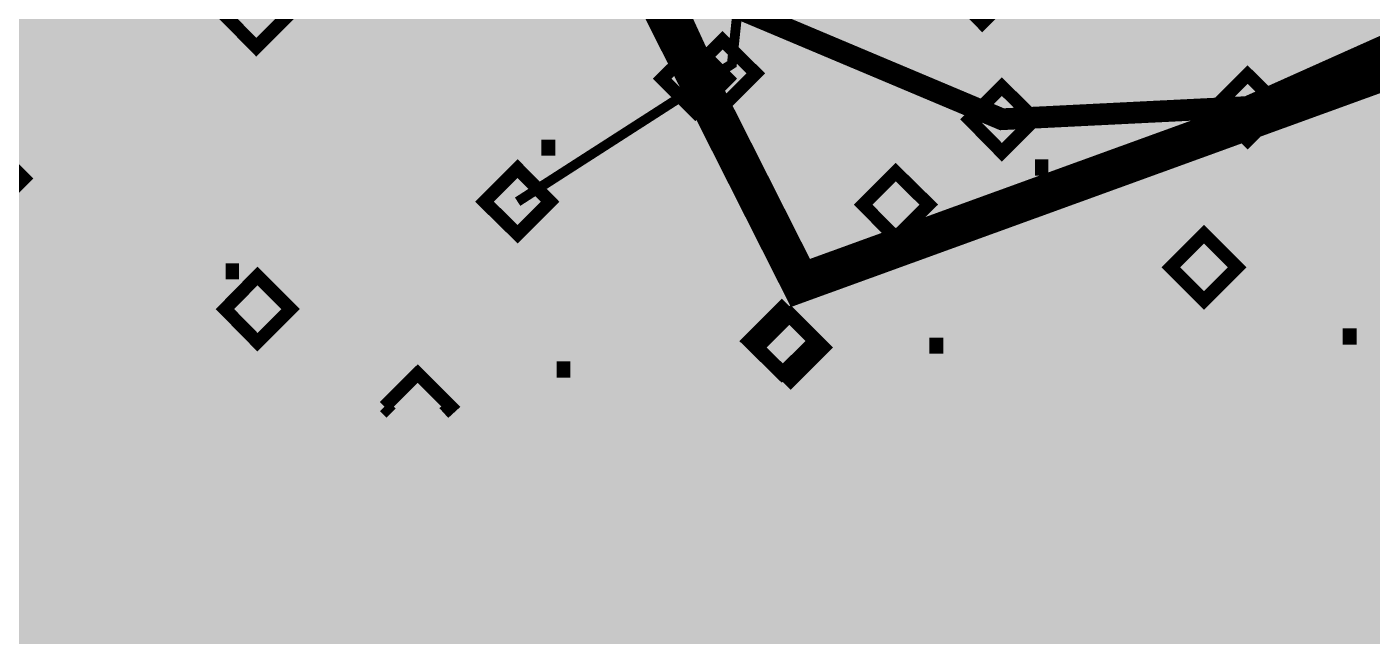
# Model space of a CAD drawing. Header units: millimetres. Extents: x 92 to 588, y 96 to 434.
# Drawn here: x 434.44 to 475.3, y 223.9 to 242.65 of the extents above; entities that cross this region are included whole.
import ezdxf

# ---------------------------------------------------------------- set-up
doc = ezdxf.new("R2010")
doc.units = ezdxf.units.MM
doc.layers.add('H', color=7, linetype='Continuous')
doc.layers.add('P', color=7, linetype='Continuous')

msp = doc.modelspace()

# ---------------------------------------------------------------- hatches: boundary and pattern name
at = {"layer": 'H', "linetype": 'Continuous'}
for points in [[(291.162, 223.903), (291.162, 433.788), (588.166, 433.788), (588.166, 223.903), (291.162, 223.903)], [(441.41, 242.035), (440.422, 243.041), (441.41, 244.046), (442.415, 243.041), (441.41, 242.035)], [(454.745, 240.078), (453.74, 241.083), (454.745, 242.071), (455.733, 241.083), (454.745, 240.078)], [(455.574, 240.236), (454.569, 241.242), (455.574, 242.247), (456.58, 241.242), (455.574, 240.236)], [(446.173, 238.737), (447.354, 241.012), (446.031, 241.012), (446.031, 241.312), (447.672, 241.312), (447.672, 240.924), (446.543, 238.737), (446.173, 238.737)], [(448.765, 238.666), (448.677, 238.666), (448.501, 238.702), (448.413, 238.719), (448.342, 238.755), (448.201, 238.843), (448.148, 238.896), (448.095, 238.949), (448.007, 239.072), (447.989, 239.143), (447.954, 239.213), (447.936, 239.372), (447.936, 239.443), (447.936, 239.548), (447.989, 239.742), (448.042, 239.831), (448.095, 239.919), (448.272, 240.06), (448.36, 240.113), (448.501, 239.972), (448.395, 239.848), (448.36, 239.795), (448.325, 239.707), (448.289, 239.548), (448.272, 239.46), (448.289, 239.354), (448.36, 239.16), (448.413, 239.09), (448.501, 239.019), (448.677, 238.931), (448.765, 238.931), (448.871, 238.931), (449.048, 239.002), (449.118, 239.054), (449.189, 239.125), (449.259, 239.301), (449.259, 239.425), (449.259, 239.495), (449.224, 239.619), (449.189, 239.672), (449.154, 239.725), (449.03, 239.813), (448.96, 239.866), (448.889, 239.901), (448.801, 239.936), (448.695, 239.972), (448.571, 240.025), (448.501, 239.972), (448.36, 240.113), (448.272, 240.183), (448.13, 240.289), (448.078, 240.36), (448.042, 240.43), (447.989, 240.589), (447.989, 240.695), (447.989, 240.765), (448.025, 240.889), (448.078, 241.012), (448.166, 241.136), (448.219, 241.171), (448.272, 241.224), (448.395, 241.295), (448.536, 241.348), (448.695, 241.365), (448.854, 241.365), (449.012, 241.348), (449.154, 241.295), (449.277, 241.224), (449.33, 241.189), (449.383, 241.136), (449.471, 241.03), (449.524, 240.924), (449.542, 240.783), (449.542, 240.712), (449.542, 240.624), (449.489, 240.448), (449.453, 240.377), (449.383, 240.289), (449.242, 240.148), (449.154, 240.113), (449.012, 240.254), (449.118, 240.377), (449.154, 240.43), (449.171, 240.501), (449.206, 240.642), (449.206, 240.712), (449.206, 240.801), (449.136, 240.942), (449.083, 240.995), (449.065, 241.03), (448.995, 241.065), (448.871, 241.118), (448.765, 241.118), (448.677, 241.118), (448.519, 241.065), (448.466, 241.012), (448.43, 240.995), (448.377, 240.924), (448.342, 240.818), (448.342, 240.73), (448.342, 240.677), (448.377, 240.554), (448.395, 240.518), (448.43, 240.466), (448.519, 240.395), (448.589, 240.36), (448.642, 240.324), (448.748, 240.272), (448.854, 240.219), (448.942, 240.201), (449.012, 240.254), (449.154, 240.113), (449.259, 240.042), (449.436, 239.919), (449.489, 239.831), (449.542, 239.76), (449.612, 239.566), (449.612, 239.443), (449.612, 239.372), (449.577, 239.213), (449.524, 239.072), (449.436, 238.949), (449.365, 238.896), (449.312, 238.843), (449.171, 238.755), (449.03, 238.702), (448.854, 238.666), (448.765, 238.666)], [(452.064, 238.737), (452.064, 239.619), (452.064, 239.901), (452.064, 240.907), (451.182, 239.901), (452.064, 239.901), (452.064, 239.619), (450.917, 239.619), (450.917, 239.989), (452.064, 241.312), (452.399, 241.312), (452.399, 239.901), (452.699, 239.901), (452.699, 239.619), (452.399, 239.619), (452.399, 238.737), (452.064, 238.737)], [(452.981, 238.737), (452.981, 239.09), (453.158, 239.248), (453.299, 239.407), (453.457, 239.548), (453.599, 239.707), (453.74, 239.866), (453.951, 240.13), (454.004, 240.236), (454.057, 240.324), (454.11, 240.536), (454.11, 240.642), (454.11, 240.748), (454.075, 240.836), (454.057, 240.871), (454.022, 240.942), (453.987, 240.959), (453.916, 241.012), (453.845, 241.048), (453.757, 241.065), (453.669, 241.065), (453.581, 241.065), (453.493, 241.048), (453.387, 241.012), (453.299, 240.977), (453.228, 240.959), (453.158, 240.907), (453.105, 240.871), (453.052, 240.836), (453.034, 241.206), (453.158, 241.259), (453.334, 241.312), (453.422, 241.348), (453.616, 241.365), (453.704, 241.365), (453.793, 241.365), (453.951, 241.348), (454.092, 241.295), (454.216, 241.224), (454.269, 241.171), (454.322, 241.118), (454.392, 241.012), (454.445, 240.889), (454.463, 240.73), (454.463, 240.66), (454.463, 240.501), (454.428, 240.377), (454.392, 240.254), (454.339, 240.13), (454.269, 240.025), (454.181, 239.919), (454.092, 239.813), (453.987, 239.689), (453.828, 239.513), (453.634, 239.337), (453.44, 239.143), (453.299, 239.019), (454.569, 239.019), (454.569, 238.737), (452.981, 238.737)], [(471.52, 239.213), (470.532, 240.219), (471.52, 241.206), (472.525, 240.219), (471.52, 239.213)], [(461.166, 238.137), (462.347, 240.413), (461.007, 240.413), (461.007, 240.712), (462.647, 240.712), (462.647, 240.324), (461.536, 238.137), (461.166, 238.137)], [(463.106, 238.137), (464.288, 240.413), (462.947, 240.413), (462.947, 240.712), (464.588, 240.712), (464.588, 240.324), (463.476, 238.137), (463.106, 238.137)], [(464.058, 238.843), (463.071, 239.848), (464.058, 240.836), (465.064, 239.848), (464.058, 238.843)], [(466.457, 238.084), (466.387, 238.084), (466.316, 238.084), (466.246, 238.102), (466.175, 238.12), (466.175, 238.455), (466.228, 238.437), (466.316, 238.402), (466.404, 238.384), (466.51, 238.384), (466.598, 238.384), (466.74, 238.419), (466.881, 238.472), (466.986, 238.561), (467.039, 238.613), (467.092, 238.666), (467.163, 238.807), (467.216, 238.966), (467.251, 239.143), (467.269, 239.248), (467.163, 239.443), (467.269, 239.495), (467.269, 239.566), (467.269, 239.601), (467.269, 239.654), (467.269, 239.778), (467.251, 240.007), (467.216, 240.095), (467.198, 240.166), (467.128, 240.289), (467.092, 240.342), (467.057, 240.377), (466.969, 240.448), (466.934, 240.466), (466.845, 240.483), (466.757, 240.483), (466.651, 240.483), (466.528, 240.43), (466.457, 240.377), (466.422, 240.342), (466.387, 240.289), (466.351, 240.201), (466.299, 240.025), (466.299, 239.901), (466.299, 239.813), (466.316, 239.672), (466.334, 239.619), (466.369, 239.566), (466.422, 239.478), (466.475, 239.443), (466.51, 239.425), (466.581, 239.39), (466.616, 239.372), (466.704, 239.354), (466.792, 239.354), (466.916, 239.354), (467.039, 239.39), (467.163, 239.443), (467.269, 239.248), (467.128, 239.16), (467.004, 239.107), (466.934, 239.09), (466.792, 239.072), (466.722, 239.072), (466.581, 239.072), (466.457, 239.107), (466.404, 239.125), (466.281, 239.178), (466.228, 239.213), (466.157, 239.284), (466.052, 239.407), (466.016, 239.495), (465.981, 239.566), (465.946, 239.76), (465.946, 239.883), (465.946, 239.972), (465.981, 240.166), (466.016, 240.236), (466.052, 240.324), (466.14, 240.466), (466.193, 240.536), (466.246, 240.589), (466.369, 240.677), (466.457, 240.712), (466.528, 240.73), (466.687, 240.765), (466.757, 240.765), (466.845, 240.765), (467.022, 240.748), (467.092, 240.712), (467.163, 240.677), (467.286, 240.589), (467.339, 240.536), (467.41, 240.466), (467.516, 240.272), (467.551, 240.166), (467.586, 240.042), (467.621, 239.76), (467.621, 239.584), (467.621, 239.425), (467.586, 239.125), (467.551, 238.966), (467.516, 238.843), (467.41, 238.596), (467.339, 238.49), (467.251, 238.402), (467.075, 238.243), (466.969, 238.19), (466.863, 238.137), (466.616, 238.084), (466.457, 238.084)], [(468.98, 238.137), (468.98, 239.019), (468.98, 239.301), (468.98, 240.307), (468.115, 239.301), (468.98, 239.301), (468.98, 239.019), (467.851, 239.019), (467.851, 239.39), (468.997, 240.712), (469.315, 240.712), (469.315, 239.301), (469.632, 239.301), (469.632, 239.019), (469.315, 239.019), (469.315, 238.137), (468.98, 238.137)], [(471.855, 237.855), (473.037, 240.148), (471.696, 240.148), (471.696, 240.448), (473.336, 240.448), (473.336, 240.06), (472.225, 237.855), (471.855, 237.855)], [(474.483, 237.802), (474.395, 237.82), (474.236, 237.837), (474.165, 237.873), (474.095, 237.908), (473.954, 237.996), (473.901, 238.049), (473.848, 238.12), (473.742, 238.314), (473.689, 238.419), (473.654, 238.543), (473.619, 238.825), (473.619, 239.002), (473.619, 239.16), (473.654, 239.46), (473.689, 239.601), (473.725, 239.742), (473.83, 239.972), (473.901, 240.078), (473.971, 240.166), (474.165, 240.324), (474.271, 240.377), (474.377, 240.43), (474.642, 240.483), (474.783, 240.501), (474.871, 240.501), (474.942, 240.483), (475.012, 240.483), (475.065, 240.466), (475.065, 240.13), (475.012, 240.148), (474.924, 240.183), (474.836, 240.201), (474.73, 240.201), (474.659, 240.201), (474.501, 240.166), (474.377, 240.113), (474.271, 240.025), (474.218, 239.972), (474.165, 239.919), (474.077, 239.795), (474.024, 239.619), (473.989, 239.443), (473.971, 239.337), (474.095, 239.143), (473.971, 239.09), (473.971, 239.054), (473.971, 239.019), (473.971, 238.79), (474.007, 238.578), (474.024, 238.49), (474.042, 238.419), (474.113, 238.278), (474.148, 238.243), (474.236, 238.173), (474.307, 238.12), (474.395, 238.102), (474.483, 238.084), (474.571, 238.102), (474.712, 238.155), (474.783, 238.208), (474.853, 238.278), (474.889, 238.367), (474.942, 238.543), (474.942, 238.684), (474.942, 238.772), (474.924, 238.896), (474.906, 238.949), (474.889, 239.002), (474.818, 239.107), (474.765, 239.143), (474.73, 239.16), (474.659, 239.196), (474.606, 239.213), (474.536, 239.231), (474.43, 239.231), (474.324, 239.231), (474.201, 239.196), (474.095, 239.143), (473.971, 239.337), (474.095, 239.407), (474.236, 239.46), (474.289, 239.495), (474.43, 239.513), (474.518, 239.513), (474.659, 239.513), (474.783, 239.478), (474.836, 239.46), (474.959, 239.407), (475.012, 239.354), (475.083, 239.301), (475.189, 239.16), (475.224, 239.09), (475.259, 239.002), (475.294, 238.807), (475.294, 238.702), (475.294, 238.596), (475.259, 238.419), (475.224, 238.331), (475.189, 238.243), (475.1, 238.12), (475.047, 238.049), (474.995, 237.996), (474.871, 237.908), (474.8, 237.873), (474.712, 237.837), (474.554, 237.82), (474.483, 237.802)], [(450.071, 238.737), (450.071, 239.231), (450.494, 239.231), (450.494, 238.737), (450.071, 238.737)], [(465.064, 238.137), (465.064, 238.631), (465.47, 238.631), (465.47, 238.137), (465.064, 238.137)], [(449.348, 236.356), (448.342, 237.343), (449.348, 238.349), (450.335, 237.343), (449.348, 236.356)], [(460.83, 236.25), (459.843, 237.255), (460.83, 238.243), (461.836, 237.255), (460.83, 236.25)], [(437.124, 234.909), (436.947, 234.945), (436.859, 234.962), (436.789, 234.998), (436.648, 235.086), (436.595, 235.139), (436.542, 235.192), (436.454, 235.315), (436.436, 235.386), (436.401, 235.456), (436.383, 235.597), (436.365, 235.685), (436.383, 235.791), (436.436, 235.985), (436.489, 236.073), (436.542, 236.162), (436.7, 236.303), (436.806, 236.356), (436.947, 236.215), (436.842, 236.091), (436.806, 236.021), (436.771, 235.95), (436.718, 235.791), (436.718, 235.703), (436.736, 235.597), (436.806, 235.403), (436.859, 235.315), (436.93, 235.262), (437.106, 235.174), (437.212, 235.174), (437.318, 235.174), (437.494, 235.244), (437.565, 235.297), (437.635, 235.368), (437.688, 235.544), (437.706, 235.65), (437.706, 235.738), (437.671, 235.862), (437.635, 235.915), (437.6, 235.95), (437.477, 236.056), (437.388, 236.109), (437.335, 236.144), (437.247, 236.179), (437.141, 236.215), (437.018, 236.268), (436.947, 236.215), (436.806, 236.356), (436.718, 236.426), (436.577, 236.532), (436.524, 236.603), (436.489, 236.673), (436.436, 236.832), (436.436, 236.938), (436.436, 237.008), (436.471, 237.132), (436.524, 237.255), (436.595, 237.379), (436.648, 237.414), (436.718, 237.467), (436.842, 237.537), (436.983, 237.59), (437.124, 237.608), (437.212, 237.608), (437.3, 237.608), (437.459, 237.59), (437.6, 237.537), (437.724, 237.467), (437.776, 237.432), (437.829, 237.379), (437.918, 237.273), (437.97, 237.167), (437.988, 237.026), (437.988, 236.955), (437.988, 236.867), (437.935, 236.691), (437.882, 236.62), (437.829, 236.532), (437.688, 236.391), (437.6, 236.356), (437.459, 236.497), (437.565, 236.62), (437.6, 236.673), (437.618, 236.744), (437.653, 236.867), (437.653, 236.955), (437.653, 237.044), (437.582, 237.185), (437.53, 237.238), (437.512, 237.273), (437.441, 237.308), (437.318, 237.361), (437.212, 237.361), (437.124, 237.361), (436.965, 237.308), (436.895, 237.255), (436.877, 237.22), (436.824, 237.167), (436.789, 237.061), (436.789, 236.973), (436.789, 236.903), (436.824, 236.797), (436.842, 236.761), (436.877, 236.708), (436.965, 236.638), (437.036, 236.603), (437.089, 236.567), (437.194, 236.514), (437.3, 236.462), (437.388, 236.426), (437.459, 236.497), (437.6, 236.356), (437.706, 236.285), (437.882, 236.162), (437.935, 236.073), (437.988, 236.003), (438.059, 235.809), (438.059, 235.685), (438.059, 235.615), (438.023, 235.456), (437.97, 235.315), (437.865, 235.192), (437.812, 235.139), (437.759, 235.086), (437.618, 234.998), (437.477, 234.945), (437.3, 234.909), (437.124, 234.909)], [(439.152, 234.909), (439.064, 234.927), (438.87, 234.962), (438.711, 235.05), (438.588, 235.174), (438.535, 235.244), (438.482, 235.333), (438.411, 235.544), (438.359, 235.791), (438.341, 236.091), (438.341, 236.268), (438.341, 236.426), (438.359, 236.726), (438.411, 236.991), (438.482, 237.202), (438.535, 237.291), (438.588, 237.361), (438.711, 237.485), (438.87, 237.555), (439.064, 237.608), (439.152, 237.608), (439.152, 237.326), (439.099, 237.326), (438.976, 237.291), (438.923, 237.255), (438.888, 237.22), (438.8, 237.114), (438.782, 237.044), (438.747, 236.973), (438.711, 236.814), (438.711, 236.708), (438.694, 236.497), (438.694, 236.268), (438.694, 236.003), (438.711, 235.809), (438.711, 235.721), (438.747, 235.562), (438.782, 235.474), (438.8, 235.421), (438.87, 235.315), (438.923, 235.28), (438.976, 235.244), (439.082, 235.209), (439.152, 235.209), (439.223, 235.209), (439.346, 235.244), (439.399, 235.28), (439.435, 235.315), (439.523, 235.403), (439.54, 235.474), (439.558, 235.544), (439.593, 235.703), (439.611, 235.809), (439.629, 236.003), (439.629, 236.268), (439.629, 236.514), (439.611, 236.726), (439.593, 236.814), (439.558, 236.991), (439.54, 237.044), (439.505, 237.114), (439.435, 237.22), (439.399, 237.255), (439.346, 237.291), (439.223, 237.326), (439.152, 237.326), (439.152, 237.608), (439.258, 237.608), (439.452, 237.555), (439.611, 237.485), (439.734, 237.361), (439.787, 237.273), (439.84, 237.185), (439.911, 236.973), (439.964, 236.726), (439.981, 236.426), (439.981, 236.268), (439.981, 236.091), (439.964, 235.791), (439.911, 235.544), (439.84, 235.333), (439.787, 235.244), (439.734, 235.156), (439.611, 235.05), (439.452, 234.962), (439.258, 234.927), (439.152, 234.909)], [(442.239, 234.909), (442.151, 234.927), (441.992, 234.945), (441.922, 234.98), (441.851, 235.015), (441.728, 235.103), (441.675, 235.156), (441.604, 235.227), (441.498, 235.421), (441.463, 235.527), (441.428, 235.65), (441.392, 235.932), (441.392, 236.109), (441.392, 236.268), (441.428, 236.567), (441.445, 236.708), (441.498, 236.85), (441.604, 237.079), (441.675, 237.185), (441.745, 237.291), (441.922, 237.432), (442.027, 237.502), (442.151, 237.537), (442.398, 237.59), (442.539, 237.608), (442.627, 237.608), (442.698, 237.59), (442.768, 237.59), (442.839, 237.573), (442.839, 237.238), (442.768, 237.255), (442.68, 237.291), (442.592, 237.308), (442.504, 237.308), (442.415, 237.308), (442.274, 237.273), (442.133, 237.22), (442.027, 237.132), (441.975, 237.079), (441.922, 237.026), (441.851, 236.903), (441.798, 236.726), (441.745, 236.55), (441.745, 236.444), (441.851, 236.25), (441.745, 236.197), (441.745, 236.162), (441.728, 236.126), (441.728, 235.897), (441.763, 235.685), (441.78, 235.597), (441.816, 235.527), (441.886, 235.386), (441.922, 235.35), (441.992, 235.28), (442.063, 235.227), (442.151, 235.209), (442.239, 235.192), (442.345, 235.209), (442.468, 235.262), (442.539, 235.315), (442.574, 235.35), (442.61, 235.386), (442.662, 235.474), (442.698, 235.65), (442.715, 235.791), (442.715, 235.879), (442.68, 236.003), (442.662, 236.056), (442.645, 236.109), (442.574, 236.215), (442.539, 236.25), (442.504, 236.268), (442.415, 236.303), (442.38, 236.32), (442.292, 236.338), (442.204, 236.338), (442.08, 236.338), (441.975, 236.303), (441.851, 236.25), (441.745, 236.444), (441.869, 236.514), (441.992, 236.567), (442.063, 236.603), (442.204, 236.62), (442.274, 236.62), (442.415, 236.62), (442.539, 236.585), (442.592, 236.567), (442.715, 236.514), (442.786, 236.462), (442.856, 236.409), (442.962, 236.285), (442.998, 236.197), (443.015, 236.109), (443.05, 235.915), (443.068, 235.809), (443.05, 235.703), (443.033, 235.527), (442.998, 235.438), (442.962, 235.368), (442.874, 235.227), (442.821, 235.156), (442.751, 235.103), (442.627, 235.015), (442.557, 234.98), (442.486, 234.945), (442.327, 234.927), (442.239, 234.909)], [(470.197, 234.345), (469.191, 235.35), (470.197, 236.356), (471.202, 235.35), (470.197, 234.345)], [(440.475, 234.98), (440.475, 235.474), (440.881, 235.474), (440.881, 234.98), (440.475, 234.98)], [(460.46, 232.669), (460.284, 232.704), (460.195, 232.722), (460.125, 232.757), (459.984, 232.846), (459.931, 232.881), (459.878, 232.951), (459.79, 233.075), (459.772, 233.145), (459.737, 233.216), (459.719, 233.357), (459.719, 233.445), (459.719, 233.551), (459.772, 233.745), (459.825, 233.833), (459.878, 233.904), (460.054, 234.045), (460.143, 234.098), (460.284, 233.974), (460.178, 233.851), (460.143, 233.78), (460.107, 233.71), (460.072, 233.551), (460.054, 233.463), (460.072, 233.357), (460.143, 233.163), (460.195, 233.075), (460.284, 233.004), (460.46, 232.934), (460.548, 232.934), (460.654, 232.934), (460.83, 233.004), (460.901, 233.057), (460.972, 233.128), (461.042, 233.304), (461.042, 233.41), (461.042, 233.498), (461.007, 233.622), (460.972, 233.675), (460.936, 233.71), (460.813, 233.816), (460.742, 233.851), (460.672, 233.886), (460.584, 233.922), (460.478, 233.974), (460.354, 234.027), (460.284, 233.974), (460.143, 234.098), (460.054, 234.168), (459.913, 234.292), (459.86, 234.362), (459.825, 234.433), (459.772, 234.592), (459.772, 234.698), (459.772, 234.768), (459.807, 234.892), (459.86, 235.015), (459.949, 235.121), (460.001, 235.174), (460.054, 235.227), (460.178, 235.297), (460.319, 235.35), (460.478, 235.368), (460.636, 235.368), (460.795, 235.35), (460.936, 235.297), (461.06, 235.227), (461.113, 235.192), (461.166, 235.139), (461.254, 235.033), (461.307, 234.909), (461.324, 234.786), (461.324, 234.715), (461.324, 234.627), (461.271, 234.451), (461.236, 234.362), (461.183, 234.292), (461.025, 234.151), (460.936, 234.098), (460.795, 234.239), (460.901, 234.362), (460.936, 234.433), (460.954, 234.486), (460.989, 234.627), (460.989, 234.715), (460.989, 234.786), (460.936, 234.945), (460.866, 234.998), (460.848, 235.033), (460.778, 235.068), (460.654, 235.103), (460.548, 235.121), (460.46, 235.103), (460.301, 235.05), (460.248, 235.015), (460.213, 234.98), (460.16, 234.927), (460.125, 234.821), (460.125, 234.733), (460.125, 234.662), (460.16, 234.557), (460.178, 234.504), (460.213, 234.468), (460.301, 234.38), (460.372, 234.345), (460.531, 234.274), (460.636, 234.221), (460.725, 234.186), (460.795, 234.239), (460.936, 234.098), (461.042, 234.045), (461.219, 233.904), (461.271, 233.833), (461.324, 233.763), (461.395, 233.569), (461.395, 233.445), (461.395, 233.357), (461.36, 233.216), (461.307, 233.075), (461.219, 232.951), (461.148, 232.898), (461.095, 232.846), (460.954, 232.757), (460.813, 232.704), (460.636, 232.669), (460.46, 232.669)], [(463.512, 232.669), (463.335, 232.704), (463.176, 232.757), (463.035, 232.846), (462.982, 232.881), (462.93, 232.951), (462.841, 233.075), (462.806, 233.145), (462.788, 233.216), (462.753, 233.357), (462.753, 233.445), (462.771, 233.551), (462.824, 233.745), (462.877, 233.833), (462.93, 233.904), (463.088, 234.045), (463.194, 234.098), (463.335, 233.974), (463.229, 233.851), (463.176, 233.78), (463.141, 233.71), (463.106, 233.551), (463.106, 233.463), (463.106, 233.357), (463.176, 233.163), (463.247, 233.075), (463.318, 233.004), (463.494, 232.934), (463.6, 232.934), (463.706, 232.934), (463.882, 233.004), (463.953, 233.057), (464.005, 233.128), (464.076, 233.304), (464.094, 233.41), (464.076, 233.498), (464.058, 233.622), (464.023, 233.675), (463.988, 233.71), (463.864, 233.816), (463.776, 233.851), (463.723, 233.886), (463.617, 233.922), (463.529, 233.974), (463.406, 234.027), (463.335, 233.974), (463.194, 234.098), (463.106, 234.168), (462.965, 234.292), (462.912, 234.362), (462.877, 234.433), (462.824, 234.592), (462.824, 234.698), (462.824, 234.768), (462.859, 234.892), (462.912, 235.015), (462.982, 235.121), (463.035, 235.174), (463.106, 235.227), (463.229, 235.297), (463.37, 235.35), (463.512, 235.368), (463.688, 235.368), (463.847, 235.35), (463.988, 235.297), (464.111, 235.227), (464.217, 235.139), (464.288, 235.033), (464.341, 234.909), (464.376, 234.786), (464.376, 234.715), (464.376, 234.627), (464.323, 234.451), (464.27, 234.362), (464.217, 234.292), (464.076, 234.151), (463.988, 234.098), (463.847, 234.239), (463.953, 234.362), (463.988, 234.433), (464.005, 234.486), (464.041, 234.627), (464.041, 234.715), (464.041, 234.786), (463.97, 234.945), (463.917, 234.998), (463.882, 235.033), (463.829, 235.068), (463.706, 235.103), (463.6, 235.121), (463.512, 235.103), (463.353, 235.05), (463.282, 235.015), (463.265, 234.98), (463.212, 234.927), (463.176, 234.821), (463.176, 234.733), (463.176, 234.662), (463.194, 234.557), (463.229, 234.504), (463.265, 234.468), (463.353, 234.38), (463.406, 234.345), (463.476, 234.327), (463.582, 234.274), (463.688, 234.221), (463.776, 234.186), (463.847, 234.239), (463.988, 234.098), (464.094, 234.045), (464.27, 233.904), (464.323, 233.833), (464.376, 233.763), (464.429, 233.569), (464.446, 233.445), (464.446, 233.357), (464.411, 233.216), (464.341, 233.075), (464.252, 232.951), (464.2, 232.898), (464.147, 232.846), (464.005, 232.757), (463.847, 232.704), (463.688, 232.669), (463.512, 232.669)], [(470.514, 233.004), (471.696, 235.28), (470.373, 235.28), (470.373, 235.58), (472.014, 235.58), (472.014, 235.192), (470.885, 233.004), (470.514, 233.004)], [(473.054, 232.951), (472.895, 232.987), (472.825, 233.004), (472.754, 233.04), (472.631, 233.128), (472.578, 233.181), (472.507, 233.251), (472.402, 233.445), (472.366, 233.551), (472.331, 233.675), (472.296, 233.974), (472.296, 234.133), (472.296, 234.292), (472.331, 234.609), (472.366, 234.751), (472.402, 234.874), (472.507, 235.121), (472.578, 235.209), (472.649, 235.315), (472.825, 235.456), (472.931, 235.527), (473.054, 235.58), (473.301, 235.632), (473.442, 235.632), (473.53, 235.632), (473.601, 235.632), (473.689, 235.615), (473.742, 235.597), (473.742, 235.262), (473.672, 235.297), (473.583, 235.315), (473.495, 235.333), (473.407, 235.333), (473.319, 235.333), (473.178, 235.297), (473.037, 235.244), (472.931, 235.174), (472.878, 235.121), (472.825, 235.068), (472.754, 234.927), (472.701, 234.768), (472.649, 234.574), (472.649, 234.468), (472.754, 234.292), (472.649, 234.221), (472.649, 234.186), (472.631, 234.151), (472.631, 233.939), (472.666, 233.71), (472.684, 233.622), (472.719, 233.551), (472.79, 233.428), (472.825, 233.375), (472.895, 233.304), (472.984, 233.269), (473.054, 233.234), (473.142, 233.234), (473.248, 233.234), (473.372, 233.287), (473.442, 233.339), (473.478, 233.375), (473.513, 233.41), (473.566, 233.516), (473.601, 233.675), (473.619, 233.816), (473.619, 233.904), (473.583, 234.027), (473.566, 234.098), (473.548, 234.151), (473.478, 234.239), (473.442, 234.274), (473.407, 234.31), (473.319, 234.345), (473.284, 234.345), (473.195, 234.362), (473.107, 234.362), (472.984, 234.362), (472.878, 234.327), (472.754, 234.292), (472.649, 234.468), (472.772, 234.557), (472.895, 234.609), (472.966, 234.627), (473.107, 234.645), (473.178, 234.645), (473.319, 234.645), (473.442, 234.627), (473.513, 234.609), (473.619, 234.539), (473.689, 234.504), (473.76, 234.433), (473.866, 234.31), (473.901, 234.221), (473.936, 234.133), (473.954, 233.939), (473.971, 233.833), (473.954, 233.745), (473.936, 233.551), (473.901, 233.463), (473.866, 233.392), (473.777, 233.251), (473.725, 233.181), (473.654, 233.128), (473.53, 233.04), (473.46, 233.004), (473.389, 232.987), (473.231, 232.951), (473.054, 232.951)], [(441.445, 233.075), (440.458, 234.08), (441.445, 235.086), (442.451, 234.08), (441.445, 233.075)], [(457.955, 232.722), (459.137, 235.015), (457.814, 235.015), (457.814, 235.315), (459.455, 235.315), (459.455, 234.927), (458.326, 232.722), (457.955, 232.722)], [(464.905, 232.722), (466.087, 235.015), (464.746, 235.015), (464.746, 235.315), (466.387, 235.315), (466.387, 234.927), (465.275, 232.722), (464.905, 232.722)], [(447.284, 231.946), (447.196, 231.946), (447.019, 231.981), (446.931, 231.999), (446.86, 232.034), (446.719, 232.122), (446.666, 232.175), (446.614, 232.228), (446.525, 232.352), (446.49, 232.422), (446.472, 232.493), (446.437, 232.634), (446.437, 232.722), (446.437, 232.828), (446.508, 233.022), (446.561, 233.11), (446.614, 233.198), (446.772, 233.339), (446.878, 233.392), (447.019, 233.251), (446.913, 233.128), (446.86, 233.057), (446.825, 232.987), (446.79, 232.828), (446.79, 232.74), (446.79, 232.634), (446.86, 232.44), (446.931, 232.352), (447.002, 232.281), (447.178, 232.211), (447.284, 232.211), (447.39, 232.211), (447.566, 232.281), (447.637, 232.334), (447.69, 232.405), (447.76, 232.581), (447.76, 232.687), (447.76, 232.775), (447.742, 232.898), (447.707, 232.951), (447.672, 232.987), (447.548, 233.093), (447.46, 233.145), (447.407, 233.181), (447.301, 233.216), (447.213, 233.251), (447.09, 233.304), (447.019, 233.251), (446.878, 233.392), (446.79, 233.445), (446.649, 233.569), (446.596, 233.639), (446.561, 233.71), (446.508, 233.869), (446.508, 233.974), (446.508, 234.045), (446.525, 234.168), (446.596, 234.292), (446.666, 234.398), (446.719, 234.451), (446.772, 234.504), (446.896, 234.574), (447.037, 234.627), (447.196, 234.645), (447.372, 234.645), (447.531, 234.627), (447.672, 234.574), (447.795, 234.504), (447.848, 234.468), (447.901, 234.415), (447.972, 234.31), (448.025, 234.186), (448.06, 234.063), (448.06, 233.992), (448.06, 233.904), (448.007, 233.727), (447.954, 233.657), (447.901, 233.569), (447.76, 233.428), (447.672, 233.375), (447.531, 233.533), (447.637, 233.639), (447.672, 233.71), (447.69, 233.763), (447.725, 233.904), (447.725, 233.992), (447.707, 234.08), (447.654, 234.221), (447.601, 234.274), (447.566, 234.31), (447.495, 234.345), (447.372, 234.398), (447.284, 234.398), (447.196, 234.398), (447.037, 234.345), (446.966, 234.292), (446.949, 234.257), (446.896, 234.204), (446.86, 234.098), (446.843, 234.01), (446.86, 233.939), (446.878, 233.833), (446.913, 233.798), (446.949, 233.745), (447.037, 233.675), (447.09, 233.639), (447.266, 233.551), (447.372, 233.498), (447.46, 233.463), (447.531, 233.533), (447.672, 233.375), (447.778, 233.322), (447.936, 233.181), (448.007, 233.11), (448.06, 233.04), (448.113, 232.846), (448.13, 232.722), (448.113, 232.652), (448.095, 232.493), (448.025, 232.352), (447.936, 232.228), (447.884, 232.175), (447.813, 232.122), (447.69, 232.034), (447.531, 231.981), (447.372, 231.946), (447.284, 231.946)], [(449.224, 231.946), (449.224, 232.246), (449.295, 232.246), (449.418, 232.281), (449.471, 232.316), (449.506, 232.352), (449.577, 232.44), (449.612, 232.51), (449.63, 232.581), (449.665, 232.74), (449.683, 232.828), (449.7, 233.04), (449.7, 233.304), (449.7, 233.551), (449.683, 233.763), (449.665, 233.851), (449.63, 234.027), (449.612, 234.08), (449.577, 234.151), (449.506, 234.257), (449.471, 234.292), (449.418, 234.327), (449.295, 234.345), (449.224, 234.362), (449.154, 234.345), (449.048, 234.327), (448.995, 234.292), (448.942, 234.257), (448.871, 234.151), (448.836, 234.08), (448.818, 234.01), (448.783, 233.851), (448.765, 233.745), (448.765, 233.533), (448.748, 233.304), (448.765, 233.04), (448.765, 232.846), (448.783, 232.757), (448.818, 232.599), (448.836, 232.51), (448.871, 232.457), (448.942, 232.352), (449.03, 232.281), (449.154, 232.246), (449.224, 232.246), (449.224, 231.946), (449.118, 231.964), (448.942, 231.999), (448.783, 232.087), (448.66, 232.211), (448.607, 232.281), (448.554, 232.369), (448.483, 232.581), (448.43, 232.828), (448.413, 233.128), (448.395, 233.304), (448.413, 233.463), (448.43, 233.763), (448.483, 234.027), (448.554, 234.239), (448.607, 234.327), (448.66, 234.398), (448.783, 234.521), (448.942, 234.592), (449.118, 234.645), (449.224, 234.645), (449.33, 234.645), (449.524, 234.592), (449.683, 234.521), (449.806, 234.38), (449.859, 234.31), (449.894, 234.221), (449.983, 234.01), (450.035, 233.763), (450.053, 233.463), (450.053, 233.128), (450.035, 232.828), (449.983, 232.581), (449.894, 232.369), (449.859, 232.281), (449.806, 232.193), (449.665, 232.069), (449.506, 231.999), (449.33, 231.964), (449.224, 231.946)], [(452.205, 231.946), (452.011, 231.964), (451.835, 231.999), (451.658, 232.034), (451.517, 232.105), (451.517, 232.475), (451.588, 232.44), (451.658, 232.405), (451.729, 232.369), (451.817, 232.334), (451.923, 232.299), (452.011, 232.281), (452.099, 232.263), (452.205, 232.246), (452.311, 232.263), (452.399, 232.299), (452.452, 232.316), (452.54, 232.369), (452.575, 232.405), (452.628, 232.493), (452.681, 232.581), (452.699, 232.704), (452.699, 232.828), (452.699, 232.898), (452.681, 233.004), (452.664, 233.057), (452.646, 233.093), (452.593, 233.181), (452.558, 233.198), (452.523, 233.234), (452.434, 233.287), (452.381, 233.287), (452.258, 233.322), (452.135, 233.322), (451.993, 233.322), (451.852, 233.304), (451.729, 233.287), (451.623, 233.251), (451.623, 234.592), (453.052, 234.592), (453.052, 234.292), (451.958, 234.292), (451.958, 233.604), (452.029, 233.604), (452.082, 233.604), (452.135, 233.622), (452.187, 233.622), (452.381, 233.604), (452.523, 233.586), (452.593, 233.569), (452.734, 233.498), (452.787, 233.445), (452.858, 233.41), (452.946, 233.287), (452.999, 233.216), (453.016, 233.128), (453.052, 232.951), (453.052, 232.828), (453.052, 232.74), (453.034, 232.563), (452.999, 232.475), (452.964, 232.405), (452.875, 232.263), (452.84, 232.211), (452.77, 232.158), (452.646, 232.052), (452.558, 232.017), (452.47, 231.981), (452.293, 231.964), (452.205, 231.946)], [(454.145, 231.946), (453.951, 231.964), (453.775, 231.999), (453.599, 232.034), (453.457, 232.105), (453.457, 232.475), (453.528, 232.44), (453.687, 232.369), (453.775, 232.334), (453.863, 232.299), (453.951, 232.281), (454.04, 232.263), (454.145, 232.246), (454.251, 232.263), (454.357, 232.299), (454.392, 232.316), (454.48, 232.369), (454.516, 232.405), (454.586, 232.493), (454.622, 232.581), (454.639, 232.704), (454.657, 232.828), (454.657, 232.898), (454.639, 233.004), (454.622, 233.057), (454.604, 233.093), (454.533, 233.181), (454.516, 233.198), (454.463, 233.234), (454.375, 233.287), (454.322, 233.287), (454.216, 233.322), (454.075, 233.322), (453.934, 233.322), (453.793, 233.304), (453.669, 233.287), (453.563, 233.251), (453.563, 234.592), (454.992, 234.592), (454.992, 234.292), (453.898, 234.292), (453.898, 233.604), (453.969, 233.604), (454.092, 233.622), (454.145, 233.622), (454.322, 233.604), (454.48, 233.586), (454.551, 233.569), (454.675, 233.498), (454.745, 233.445), (454.798, 233.41), (454.904, 233.287), (454.939, 233.216), (454.974, 233.128), (455.01, 232.951), (455.01, 232.828), (455.01, 232.74), (454.974, 232.563), (454.939, 232.475), (454.921, 232.405), (454.833, 232.263), (454.78, 232.211), (454.727, 232.158), (454.586, 232.052), (454.498, 232.017), (454.428, 231.981), (454.234, 231.964), (454.145, 231.946)], [(457.373, 232.122), (456.368, 233.11), (457.373, 234.116), (458.379, 233.11), (457.373, 232.122)], [(457.638, 231.911), (456.632, 232.916), (457.638, 233.922), (458.643, 232.916), (457.638, 231.911)], [(474.412, 233.004), (474.412, 233.498), (474.836, 233.498), (474.836, 233.004), (474.412, 233.004)], [(461.854, 232.722), (461.854, 233.216), (462.277, 233.216), (462.277, 232.722), (461.854, 232.722)], [(445.502, 230.923), (445.308, 231.117), (446.314, 232.122), (447.319, 231.117), (447.107, 230.923), (445.502, 230.923)], [(450.529, 231.999), (450.529, 232.493), (450.953, 232.493), (450.953, 231.999), (450.529, 231.999)]]:
    msp.add_hatch(color=7, dxfattribs=at).paths.add_polyline_path(points)

# ---------------------------------------------------------------- linework, layer by layer
at = {"layer": 'P', "color": 7}
for points, const_width in [([(361.1, 426.768), (364.875, 419.165), (457.938, 234.874), (581.234, 279.624)], 1.176), ([(361.1, 426.768), (364.875, 419.165), (457.938, 234.874), (581.234, 279.624)], 0.26), ([(361.1, 426.768), (364.875, 419.165), (457.938, 234.874), (581.234, 279.624)], 0.26), ([(455.31, 241.171), (444.673, 264.225), (425.588, 280.718), (422.29, 296.204), (417.033, 308.269), (404.404, 329.754), (394.808, 340.937), (376.499, 360.463)], 0.3), ([(482.544, 246.569), (476.564, 242.476), (471.52, 240.219), (464.058, 239.848), (452.911, 244.54), (449.048, 253.307), (445.837, 263.326), (441.851, 276.29), (437.459, 290.772)], 0.66), ([(482.544, 246.569), (476.564, 242.476), (471.52, 240.219), (464.058, 239.848), (452.911, 244.54), (449.048, 253.307), (445.837, 263.326), (441.851, 276.29), (437.459, 290.772)], 0.26), ([(449.348, 237.343), (455.856, 241.524), (456.774, 250.167), (467.727, 260.662), (476.829, 271.228), (481.68, 280.188)], 0.3), ([(441.851, 276.29), (445.837, 263.326), (449.048, 253.307), (452.911, 244.54), (464.058, 239.848), (471.52, 240.219), (476.564, 242.476), (482.544, 246.569)], 0.26), ([(462.471, 243.782), (463.459, 242.776), (464.464, 243.782), (463.459, 244.769), (462.471, 243.782), (462.471, 243.782)], 0.4), ([(440.422, 243.041), (441.41, 242.035), (442.415, 243.041), (441.41, 244.046), (440.422, 243.041), (440.422, 243.041)], 0.4), ([(453.74, 241.083), (454.745, 240.078), (455.733, 241.083), (454.745, 242.071), (453.74, 241.083), (453.74, 241.083)], 0.4), ([(454.569, 241.242), (455.574, 240.236), (456.58, 241.242), (455.574, 242.247), (454.569, 241.242), (454.569, 241.242)], 0.4), ([(470.532, 240.219), (471.52, 239.213), (472.525, 240.219), (471.52, 241.206), (470.532, 240.219), (470.532, 240.219)], 0.4), ([(463.071, 239.848), (464.058, 238.843), (465.064, 239.848), (464.058, 240.836), (463.071, 239.848), (463.071, 239.848)], 0.4), ([(432.361, 238.049), (433.349, 237.044), (434.355, 238.049), (433.349, 239.054), (432.361, 238.049), (432.361, 238.049)], 0.4), ([(448.342, 237.343), (449.348, 236.356), (450.335, 237.343), (449.348, 238.349), (448.342, 237.343), (448.342, 237.343)], 0.4), ([(459.843, 237.255), (460.83, 236.25), (461.836, 237.255), (460.83, 238.243), (459.843, 237.255), (459.843, 237.255)], 0.4), ([(469.191, 235.35), (470.197, 234.345), (471.202, 235.35), (470.197, 236.356), (469.191, 235.35), (469.191, 235.35)], 0.4), ([(440.458, 234.08), (441.445, 233.075), (442.451, 234.08), (441.445, 235.086), (440.458, 234.08), (440.458, 234.08)], 0.4), ([(456.368, 233.11), (457.373, 232.122), (458.379, 233.11), (457.373, 234.116), (456.368, 233.11), (456.368, 233.11)], 0.4), ([(456.632, 232.916), (457.638, 231.911), (458.643, 232.916), (457.638, 233.922), (456.632, 232.916), (456.632, 232.916)], 0.4), ([(447.107, 230.923), (447.319, 231.117), (446.314, 232.122), (445.308, 231.117), (445.308, 231.117)], 0.4), ([(445.308, 231.117), (445.502, 230.923)], 0.4)]:
    msp.add_lwpolyline(points, dxfattribs=dict(at, const_width=const_width))

doc.saveas('drawing.dxf')
